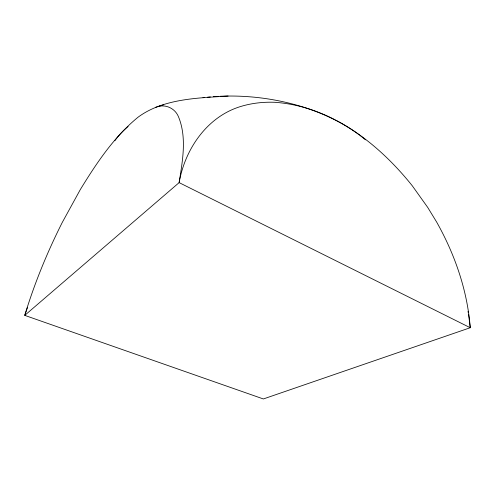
<?xml version="1.0" encoding="UTF-8"?>
<svg xmlns="http://www.w3.org/2000/svg" width="495" height="495" viewBox="0 0 495 495"><rect width="100%" height="100%" fill="white"/><g stroke="black" fill="none" stroke-linecap="round" stroke-linejoin="round"><path stroke-width="0.74" d="M27.466 307.519L24.75 315.371L263.365 398.958L470.25 327.721C467.41 290.497 454.893 254.467 436.652 222.057L427.705 207.399L412.298 185.811C378.458 143.439 330.901 106.32 275.034 102.31L274.403 102.279C263.037 101.883 251.627 103.164 240.731 106.481L240.087 106.679C206.768 117.08 184.975 149.323 179.128 182.624L24.75 315.371C34.464 283.381 47.204 252.345 62.24 222.49L80.332 189.536C96.463 163.22 113.961 136.837 138.117 117.154C163.406 98.493 198.006 98.035 228.102 96.049M155.634 107.291L163.449 104.891M158.177 106.487C166.345 104.259 175.112 108.721 178.373 116.492C187.11 137.412 182.488 161.036 179.128 182.624L470.25 327.721L468.548 314.232M468.022 311.33L468.282 312.784M114.828 140.759A146.607 86.668 7.2 0 1 128.118 126.491M202.987 97.713A146.607 86.668 7.2 0 1 204.454 97.534M207.405 97.212A146.607 86.668 7.2 0 1 210.375 96.927M213.37 96.68A146.607 86.668 7.2 0 1 218.66 96.346M220.182 96.271A146.607 86.668 7.2 0 1 335.028 119.932M335.653 120.254A146.607 86.668 7.2 0 1 359.636 135.172M360.236 135.63A146.607 86.668 7.2 0 1 365.459 139.838"/></g></svg>
